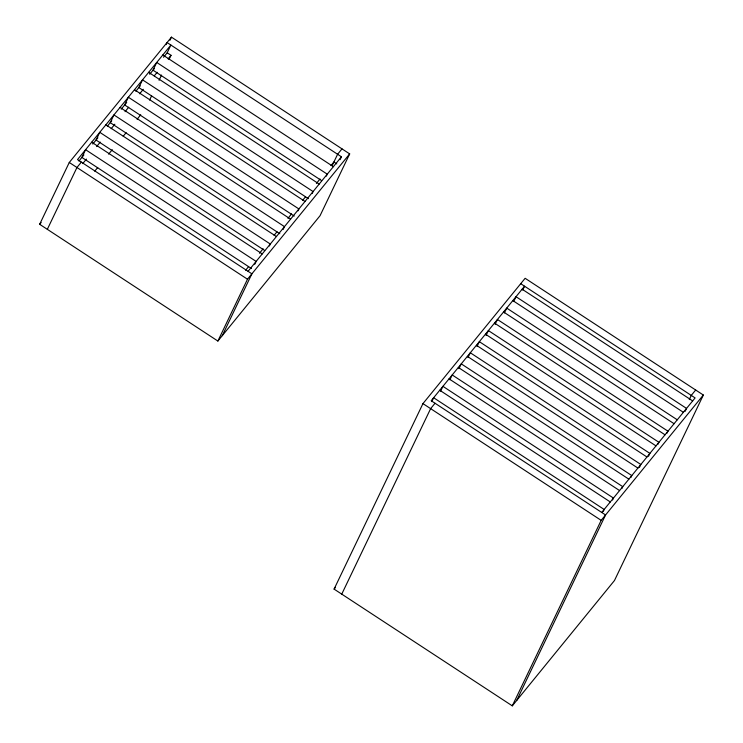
<?xml version="1.0" encoding="UTF-8"?>
<svg xmlns="http://www.w3.org/2000/svg" width="743" height="743" viewBox="0 0 743 743"><rect width="100%" height="100%" fill="white"/><g stroke="black" fill="none" stroke-linecap="round" stroke-linejoin="round"><path stroke-width="1.11" d="M39.658 224.302L69.275 162.476L171.457 37.15L349.674 153.894L320.047 215.721L217.875 341.046L39.658 224.302L41.116 222.519M47.329 229.336L76.956 167.5L81.358 162.104M166.07 44.608L167.054 42.546L341.436 156.782L340.053 159.68M169.98 40.243L171.457 37.15M163.544 57.267L167.194 52.79L170.89 45.063L77.513 159.596L251.896 273.823L222.278 335.65M149.594 100.036L151.591 95.875M159.067 80.272L161.556 75.071M169.032 59.468L171.029 55.307L167.194 52.79M217.875 341.046L247.493 279.219L349.674 153.894M254.738 264.313L256.121 261.415L85.584 149.696L81.879 157.432L251.45 268.511M269.375 245.961L270.303 244.029L99.757 132.31L96.061 140.037L264.666 250.484M283.092 229.541L284.021 227.599M297.98 210.882L298.9 208.95L128.363 97.231L124.657 104.958L294.228 216.046M312.153 193.486L313.082 191.555L142.535 79.845L138.839 87.572L308.41 198.65M326.335 176.1L327.254 174.168L156.717 62.449L153.012 70.176L321.617 180.623M332.167 165.596L337.601 154.265L342.003 148.869M334.081 589.106L422.953 403.616L525.125 278.291L703.342 395.035L614.47 580.524L512.298 705.85L334.081 589.106L335.539 587.314M431.776 401.601L433.633 397.737L604.17 509.457L603.251 511.388M341.752 594.131L430.624 408.65L435.026 403.254M440.608 391.171L442.921 386.341L613.458 498.061L612.538 499.993M449.896 379.784L452.208 374.955L622.755 486.665L621.826 488.597M458.942 368.686L461.254 363.856L631.791 475.576L630.872 477.508M467.988 357.597L470.3 352.767L640.837 464.486L639.454 467.384M477.025 346.498L479.346 341.669L649.884 453.388L648.5 456.286M486.071 335.409L488.383 330.579L658.93 442.299L658.001 444.23M495.117 324.31L497.429 319.481L667.976 431.2L667.047 433.132M504.404 312.924L506.717 308.094L677.263 419.804M513.692 301.528L516.004 296.698L686.551 408.418L685.167 411.316M522.71 290.067L524.567 286.204L431.191 400.737L605.564 514.964L516.701 700.454M512.298 705.85L601.171 520.36L703.342 395.035M689.272 399.576L691.269 395.406L695.671 390.01M78.925 161.055L83.922 154.925M92.782 144.058L97.89 137.799M107.373 126.161L111.747 120.793M121.23 109.165L126.691 102.46M135.82 91.268L140.195 85.9M149.687 74.263L154.368 68.514M82.761 163.571L86.402 159.095M96.618 146.575L100.268 142.099M111.209 128.678L114.859 124.202M125.065 111.673L128.715 107.196M139.656 93.776L143.306 89.309M154.247 75.879L157.172 72.303M168.113 58.883L171.029 55.307M94.76 171.159L97.677 167.574M108.627 154.154L112.277 149.677M123.217 136.257L126.134 132.672M137.083 119.252L140.733 114.775M245.627 270.266L248.543 266.681M259.483 253.261L263.133 248.784M274.074 235.364L276.99 231.788M287.94 218.368L291.581 213.891M302.531 200.471L305.447 196.886M316.388 183.465L320.038 178.998M330.979 165.568L333.895 161.993L336.774 163.878M248.06 271.316L341.436 156.782M601.728 512.456L695.104 397.923L520.722 283.687M522.115 289.203L692.662 400.923M162.828 54.954L333.366 166.673M512.828 300.59L683.374 412.309M148.646 72.34L319.193 184.06M503.54 311.986L674.087 423.705M494.494 323.084L665.041 434.804M134.474 89.736L305.011 201.455M485.458 334.174L655.995 445.893M120.05 107.429L290.597 219.139M476.412 345.272L646.949 456.982M284.485 226.634L113.939 114.924L110.233 122.651L279.814 233.729M467.366 356.361L637.903 468.081M105.868 124.815L276.415 236.534M458.32 367.451L628.866 479.17M91.695 142.201L262.233 253.92M449.032 378.846L619.569 490.566M439.745 390.242L610.282 501.962M69.275 162.476L247.493 279.219M422.953 403.616L601.171 520.36"/></g></svg>
